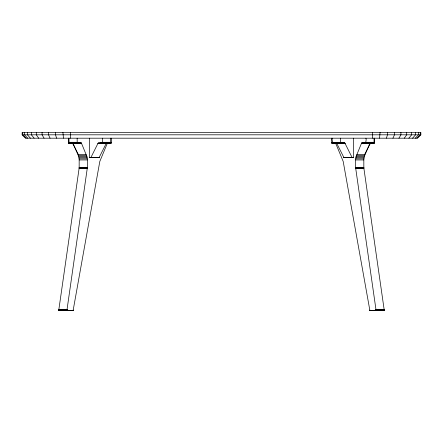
<?xml version="1.0" encoding="UTF-8"?>
<svg xmlns="http://www.w3.org/2000/svg" width="443" height="443" viewBox="0 0 443 443"><rect width="100%" height="100%" fill="white"/><g stroke="black" fill="none" stroke-linecap="round" stroke-linejoin="round"><path stroke-width="0.66" d="M67.513 310.604L67.009 309.735L87.36 167.67L87.36 159.934L86.944 156.617L81.495 143.266L68.803 142.995L68.455 142.419L68.449 138.194M107.433 143.028L99.813 161.429L73.184 310.15L72.774 310.598L59.329 310.604L58.825 309.735L79.159 168.019L79.175 159.934L78.76 156.617L72.929 143.028L81.113 143.028L78.594 143.028M332.422 138.194C331.442 138.559 333.164 144.507 332.427 142.419L340.645 142.419L341.149 143.028L338.496 143.017L338.319 142.447L335.235 142.447L335.118 142.79L338.23 142.668M383.671 310.604L384.181 309.989L375.991 309.989L375.487 310.604L375.991 309.735L355.657 168.019L355.64 159.934L356.056 156.617L361.505 143.266L370.071 143.028L365.824 143.061L369.966 143.045L364.24 156.617L363.825 159.934L363.841 168.019L384.175 309.735L383.671 310.604L370.226 310.598L369.816 310.15L343.187 161.429L335.567 143.028M367.43 142.89L369.966 143.045L365.84 143.056M102.361 138.194L102.355 142.419L101.851 143.028L106.586 143.028L98.086 143.144L90.876 157.558M110.069 143.028L110.573 142.419L110.578 138.194M98.368 143.028L111.027 142.995L111.376 142.419L111.381 138.194M365.863 138.194C366.843 138.559 365.11 144.512 365.852 142.419L374.042 142.419L374.047 138.194M361.887 143.028L374.197 142.995L374.545 142.419L374.551 138.194M379.551 138.194L380.083 132.396M106.47 142.303L110.573 142.419L102.355 142.419L101.929 143.017M373.532 143.028L374.042 142.419M340.988 142.995L336.414 143.028L344.914 143.144L352.124 157.558M73.793 142.757L77.652 143.028L73.245 142.879L73.305 142.458M73.317 142.629L77.497 142.995L73.139 143.089L81.412 143.167M386.412 138.194L387.459 134.81L387.459 132.396M383.848 310.56L384.175 309.735L375.991 309.735M71.772 142.458L72.026 143.028L71.722 142.568L73.256 142.568M392.924 138.194L394.464 134.81L394.464 132.396M102.056 143.338L106.231 143.233L98.008 143.233L106.392 143.083L99.171 157.47L89.824 157.664L89.497 157.354L89.497 138.194M364.711 154.319L370.553 143.028M353.503 138.194L353.359 157.553L343.906 157.558L336.608 143.083L344.826 143.083M398.938 138.194L400.926 134.81L400.926 132.396M374.551 142.303L374.119 143.017L371.555 143.017M111.381 142.303L110.949 143.017L107.588 143.017M64.933 310.316L64.523 310.604M404.304 138.194L406.696 134.81L406.696 132.396M369.683 142.629L369.695 142.458M107.854 142.668L104.769 142.668C103.092 143.244 108.164 142.314 110.146 143.017L110.578 142.303L102.361 142.303L106.464 142.408M371.057 143.017L373.831 142.89L365.802 142.635L373.992 142.635L370.974 143.028M408.883 138.194L411.619 134.81L411.619 132.396M374.042 143.028L374.545 142.419M111.376 142.419L110.866 143.028L108.308 143.028M345.219 157.464L344.859 157.675M412.566 138.194L415.584 134.81L415.584 132.396M73.206 310.056L72.774 310.598M415.268 138.194L418.485 134.81L418.485 132.396M416.913 138.194L420.257 134.81L420.257 132.396M420.85 134.81L417.467 138.194L25.533 138.194L22.15 134.81L22.15 132.396L420.85 132.396L420.85 134.81L22.15 134.81M371.716 142.939L374.341 142.89L371.788 142.873M108.557 142.939L111.099 142.951M343.906 157.558L353.077 157.675L353.503 157.354M98.811 157.675L99.232 157.365L90.787 157.625M367.967 143.023L365.425 143.017L369.207 142.757M108.435 143.006L111.027 142.995L107.671 142.989M364.273 143.067L361.781 143.045L364.406 143.028M353.077 157.675L343.995 157.625M68.953 138.194L69.053 142.729L77.353 142.89L73.195 142.807L77.198 142.635L77.353 142.89L73.034 143.045L77.126 143.045M69.053 142.729L71.866 142.989L68.881 143.017L71.528 143.028L68.881 143.017L68.449 142.303M340.789 142.818L332.571 142.818L335.329 142.989L332.854 143.017M373.892 142.818L365.58 142.951L373.947 142.729M104.587 142.989L102.084 142.951L110.429 142.818M340.944 143.338L344.992 143.233L336.769 143.233L345.053 143.338M77.148 142.419L68.958 142.419L69.468 143.028L71.722 142.884L69.008 142.635L77.198 142.635L77.137 138.194M110.368 142.89L102.339 142.53L110.573 142.419M331.619 138.194L331.768 142.818L334.692 143.028M340.733 142.729L332.477 142.635L340.695 142.635L338.203 142.79L341.071 143.017L340.639 142.303L340.639 138.194M71.445 143.017L68.659 142.89L71.212 142.873M335.251 142.939L331.901 142.951L335.179 142.873M73.195 142.807L77.237 142.729M71.722 142.884L69.169 142.89L71.943 143.017M108.374 143.023L111.027 142.995L107.749 142.939L111.171 142.89L106.769 142.89M365.863 142.303L374.047 142.303L373.61 143.017L371.134 142.989L373.831 142.89M371.134 142.989L374.274 142.951M331.619 142.303L332.051 143.017L334.565 143.006L332.134 143.028L344.732 143.039L336.697 143.144L340.817 143.155M69.39 143.017L71.866 142.989M101.851 143.028L106.486 143.039L97.947 143.338L106.165 143.338M78.721 142.912L81.324 143.089M73.139 143.089L77.176 143.061M102.15 142.89L104.736 142.873M104.797 142.79L102.267 142.729L110.523 142.635L102.355 142.419M335.118 142.79L332.516 142.729L340.695 142.635L332.427 142.419M368.094 142.978L365.503 142.995L369.861 143.089M68.726 142.951L71.284 142.939M78.693 143.056L81.219 143.045M102.084 142.951L104.664 142.939M75.559 143.034L73.034 143.045L75.57 142.89M361.781 143.045L364.373 143.034M73.206 142.829L77.292 142.818M68.803 142.995L71.362 142.989M68.953 142.303L77.137 142.303L77.575 143.017L75.094 143.028M335.329 142.989L332.771 142.995L335.412 143.017M331.901 142.951L334.626 143.023L332.134 143.028L331.624 142.419M68.981 142.53L77.165 142.53M365.835 142.53L374.019 142.53M104.731 142.552L107.815 142.552M335.185 142.552L338.269 142.552M369.744 142.568L371.339 142.807M69.235 142.951L71.788 142.945M336.231 142.89L331.829 142.89L334.443 142.939M341.071 143.017L338.579 143.028M342.096 142.879L344.632 143.028M361.588 143.167L370.071 143.028M73.311 143.266L81.495 143.266M361.505 143.266L369.689 143.266M73.372 143.388L81.556 143.388M361.444 143.388L369.628 143.388M78.04 154.607L86.224 154.607M356.776 154.607L364.96 154.607M78.439 155.582L86.623 155.582M356.377 155.582L364.561 155.582M78.76 156.617L86.944 156.617M356.056 156.617L364.24 156.617M90.953 157.47L99.171 157.47M343.829 157.47L352.047 157.47M89.641 157.553L99.094 157.558M89.73 157.619L99.005 157.625M78.987 157.697L87.171 157.697M355.829 157.697L364.013 157.697M79.125 158.804L87.31 158.804M355.69 158.804L363.875 158.804M79.175 159.934L87.36 159.934M355.64 159.934L363.825 159.934M79.175 167.67L87.36 167.67M355.64 167.67L363.825 167.67M79.17 167.786L87.354 167.786M355.646 167.786L363.83 167.786M79.164 167.903L87.354 167.903M355.646 167.903L363.836 167.903M79.159 168.019L87.343 168.019M355.657 168.019L363.841 168.019M79.147 168.13L87.332 168.13M355.668 168.13L363.853 168.13M79.131 168.246L87.315 168.246M355.685 168.246L363.869 168.246M58.814 309.862L66.998 309.862M376.002 309.862L384.186 309.862M67.009 309.989L58.819 309.989L59.329 310.604M58.841 310.117L67.751 310.056M375.249 310.056L384.159 310.117M66.361 310.15L67.729 310.15M375.271 310.15L376.639 310.15M58.88 310.233L67.696 310.233M375.304 310.233L384.12 310.233M58.93 310.338L73.073 310.388M369.927 310.388L384.07 310.338M58.997 310.427L73.023 310.449M369.977 310.449L384.003 310.427M59.069 310.504L72.968 310.504M370.032 310.504L383.931 310.504M371.638 142.989L374.197 142.995M371.212 142.945L373.765 142.951M334.626 143.023L332.051 143.017L335.501 143.028M365.708 142.818L369.794 142.829M106.447 142.513L110.556 142.53M331.973 142.995L334.565 143.006M338.336 142.939L340.916 142.951M342.101 143.028L344.732 143.039M107.749 142.939L110.301 142.951M103.978 143.028L106.486 143.039M74.967 143.006L77.575 143.017M74.906 142.978L77.497 142.995M340.739 143.095L344.914 143.144M332.516 142.729L336.658 142.79M102.267 142.729L110.484 142.729L102.305 142.635M336.575 142.613L332.444 142.53L340.661 142.53L336.53 142.303M336.536 142.408L332.422 142.303L340.645 142.419M378.477 310.604L378.067 310.316M370.226 310.598L369.794 310.056M72.447 143.028L78.289 154.319M352.213 157.625L343.768 157.365L344.189 157.675M97.715 157.354L98.141 157.675L97.781 157.464M26.087 138.194L22.743 134.81L22.743 132.396M27.732 138.194L24.515 134.81L24.515 132.396M30.434 138.194L27.416 134.81L27.416 132.396M68.455 142.419L68.958 143.028M34.117 138.194L31.381 134.81L31.381 132.396M38.696 138.194L36.304 134.81L36.304 132.396M44.062 138.194L42.074 134.81L42.074 132.396M50.076 138.194L48.536 134.81L48.536 132.396M67.336 310.56L67.009 309.735L58.825 309.735L59.152 310.56M56.588 138.194L55.541 134.81L55.541 132.396M63.449 138.194L62.917 132.396M100.932 142.729L100.932 143.028M372.524 132.396L372.524 138.194M70.476 132.396L70.476 138.194M367.441 143.034L369.966 143.045L367.441 143.034M369.767 142.862L365.647 142.89L369.755 142.879"/></g></svg>
